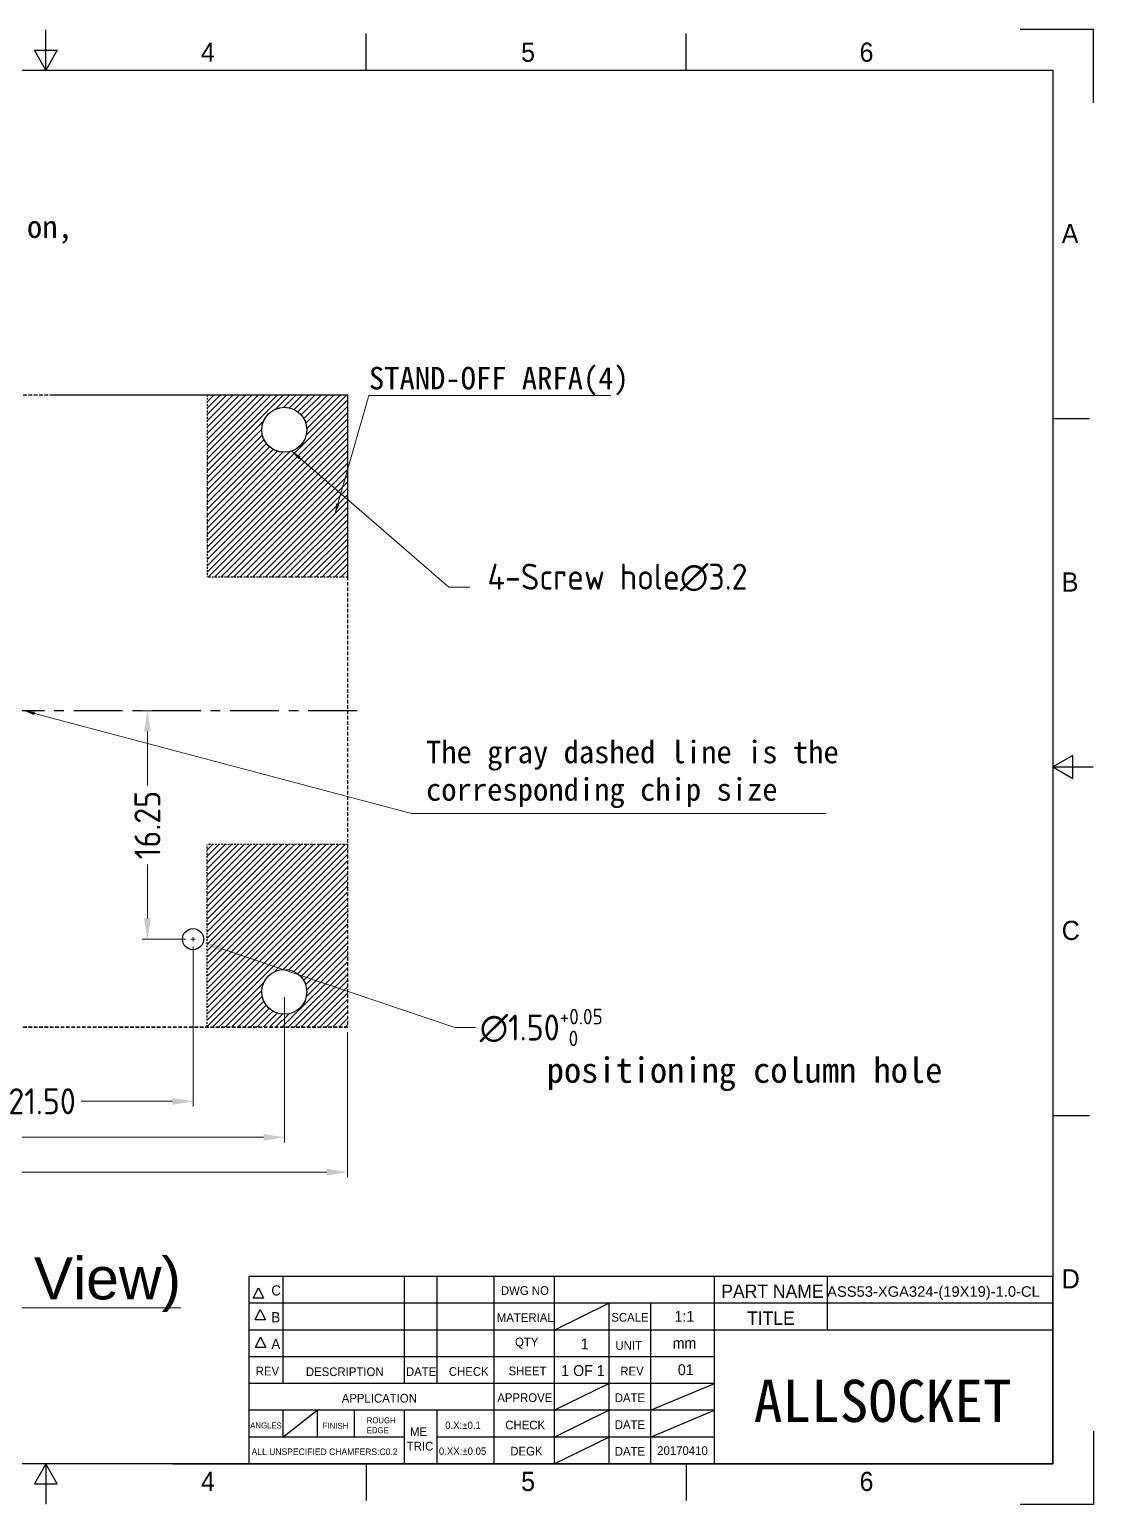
# Model space of a CAD drawing. Header units: millimetres. Extents: x -3106 to -2957, y -609 to -504.
# Drawn here: x -3032.8 to -2957.1, y -609.2 to -504.2 of the extents above; entities that cross this region are included whole.
import ezdxf

# ---------------------------------------------------------------- set-up
doc = ezdxf.new("R2010")
doc.units = ezdxf.units.MM
doc.header["$LTSCALE"] = 0.1
doc.header["$PDSIZE"] = -1
doc.linetypes.add('CENTER', pattern=[10.16, 6.35, -1.27, 1.27, -1.27])
doc.linetypes.add('HIDDEN', pattern=[1.905, 1.27, -0.635])
for name, color, linetype in [('DEFAULT_2', 8, 'HIDDEN'), ('DIM', 3, 'Continuous'), ('TuKuang', 7, 'Continuous'), ('翻蓋定位塊2x2', 30, 'Continuous')]:
    doc.layers.add(name, color=color, linetype=linetype)
doc.styles.add('1', font='romans.shx', dxfattribs={"height": 2.5})
doc.styles.add('1111', font='isocp.shx', dxfattribs={"bigfont": 'gbcbig.shx'})
doc.styles.add('2', font='romans.shx', dxfattribs={"bigfont": 'bigfont.shx'})
doc.styles.add('GB', font='', dxfattribs={"height": 4})
doc.styles.get("Standard").update_dxf_attribs({"font": ''})
doc.styles.get('GB').set_extended_font_data('KaiTi_GB2312')
doc.styles.get('Standard').set_extended_font_data('SimSun')
doc.dimstyles.new('1111', dxfattribs={"dimtxt": 2.5, "dimasz": 0.2, "dimexe": 0.6, "dimexo": 0.6, "dimtad": 0, "dimdec": 3, "dimzin": 1, "dimdsep": 46, "dimtxsty": '1111', "dimcen": 0.2, "dimclrd": 97, "dimclre": 97, "dimclrt": 3, "dimazin": 0, "dimtfac": 1, "dimtdec": 3, "dimtofl": 0, "dimtmove": 0, "dimatfit": 3, "dimfxl": 1, "dimlwd": 5, "dimlwe": 5, "dimarcsym": 0})
doc.dimstyles.new('1111$0', dxfattribs={"dimtxt": 2.5, "dimasz": 2.5, "dimexe": 0.6, "dimexo": 0.6, "dimtad": 0, "dimdec": 3, "dimzin": 1, "dimdsep": 46, "dimtxsty": '1111', "dimcen": 0.2, "dimclrd": 97, "dimclre": 97, "dimclrt": 3, "dimazin": 0, "dimtfac": 1, "dimtdec": 3, "dimtofl": 0, "dimtmove": 0, "dimatfit": 3, "dimfxl": 1, "dimlwd": 5, "dimlwe": 5, "dimarcsym": 0})
pattern_1 = [(45, (-3770.09066, -270.30215), (-0.2245064, 0.2245064), [])]

# ---------------------------------------------------------------- blocks, each defined once
blk = doc.blocks.new('asdf456')
at = {"color": 8}
for p, q in [((1449.22, 152.96), (1448.09, 154.93)), ((1448.09, 154.93), (1450.34, 154.93)), ((1450.34, 154.93), (1449.22, 152.96)), ((1550.36, 85.49), (1548.39, 84.37)), ((1548.39, 84.37), (1550.36, 83.25)), ((1550.36, 83.25), (1550.36, 85.49)), ((1449.22, 15.77), (1448.09, 13.81)), ((1450.34, 13.81), (1449.22, 15.77)), ((1448.09, 13.81), (1450.34, 13.81))]:
    blk.add_line(p, q, dxfattribs=at)
at = {"layer": 'TuKuang', "color": 8}
for p, q in [((1449.22, 152.96), (1449.22, 156.94)), ((1480.75, 152.96), (1480.75, 156.57)), ((1512.28, 152.96), (1512.28, 156.57)), ((1350.05, 152.96), (1548.39, 152.96)), ((1548.39, 152.96), (1548.39, 15.77)), ((1548.39, 118.67), (1552, 118.67)), ((1548.39, 84.37), (1552.36, 84.37)), ((1548.39, 50.07), (1552, 50.07)), ((1548.39, 15.77), (1350.05, 15.77)), ((1449.22, 15.77), (1449.22, 11.8)), ((1480.75, 15.77), (1480.75, 12.16)), ((1512.28, 15.77), (1512.28, 12.16))]:
    blk.add_line(p, q, dxfattribs=at)
for points in [[(1552.39, 149.74), (1552.39, 156.96), (1545.17, 156.96)], [(1552.39, 18.99), (1552.39, 11.77), (1545.17, 11.77)]]:
    blk.add_lwpolyline(points, dxfattribs=at)
at = {"color": 8, "char_height": 1.8844, "attachment_point": 1, "style": '1'}
for s, insert, width in [('{\\f@Gulim|b0|i0|c134|p34;4}', (1464.49, 155.67), 8.3008), ('{\\f@Gulim|b0|i0|c134|p34;5}', (1496.02, 155.67), 8.3008), ('{\\f@Gulim|b0|i0|c134|p34;6}', (1529.35, 155.67), 8.3008), ('{\\f@Gulim|b0|i0|c134|p34;A}', (1549.26, 137.82), 9.0416), ('{\\f@Gulim|b0|i0|c134|p34;B}', (1549.26, 103.52), 9.0416), ('{\\f@Gulim|b0|i0|c134|p34;C}', (1549.26, 69.23), 9.0416), ('{\\f@Gulim|b0|i0|c134|p34;D}', (1549.26, 34.93), 9.0416), ('{\\f@Gulim|b0|i0|c134|p34;4}', (1464.49, 14.99), 8.3008), ('{\\f@Gulim|b0|i0|c134|p34;5}', (1496.02, 14.99), 8.3008), ('{\\f@Gulim|b0|i0|c134|p34;6}', (1529.35, 14.99), 8.3008)]:
    blk.add_mtext(s, dxfattribs=dict(at, insert=insert, width=width))
blk = doc.blocks.new('*D16')
at = {"layer": 'DEFPOINTS', "color": 0, "transparency": 16777216}
for p in [(3099.68, -2207.28), (3164.68, -2207.28), (3164.68, -2217.61)]:
    blk.add_point(p, dxfattribs=at)
at = {"layer": 'DIM', "color": 97, "lineweight": 5, "transparency": 16777216}
for p, q in [((3099.68, -2207.65), (3099.68, -2217.98)), ((3164.68, -2207.65), (3164.68, -2217.98)), ((3101.16, -2217.61), (3129.16, -2217.61)), ((3163.2, -2217.61), (3135.19, -2217.61))]:
    blk.add_line(p, q, dxfattribs=at)
at = {"layer": 'DIM', "color": 97, "transparency": 16777216}
for points in [[(3101.16, -2217.37), (3101.16, -2217.86), (3099.68, -2217.61)], [(3163.2, -2217.37), (3163.2, -2217.86), (3164.68, -2217.61)]]:
    blk.add_solid(points, dxfattribs=at)
at = {"layer": 'DIM', "color": 3, "transparency": 16777216, "insert": (3132.18, -2217.61), "char_height": 1.85, "attachment_point": 5, "style": '1111'}
blk.add_mtext('65.00', dxfattribs=at)
blk = doc.blocks.new('*D3')
at = {"layer": 'DEFPOINTS', "color": 0, "transparency": 16777216}
for p in [(3152.96, -2200.79), (3154.39, -2201.27)]:
    blk.add_point(p, dxfattribs=at)
at = {"layer": 'DIM', "color": 97, "lineweight": 5, "transparency": 16777216}
for p, q in [((3153.53, -2201.03), (3153.82, -2201.03)), ((3153.68, -2201.18), (3153.68, -2200.88)), ((3172.31, -2207.32), (3155.79, -2201.75)), ((3173.79, -2207.32), (3172.31, -2207.32))]:
    blk.add_line(p, q, dxfattribs=at)
at = {"layer": 'DIM', "color": 97, "transparency": 16777216}
blk.add_solid([(3155.87, -2201.51), (3155.71, -2201.98), (3154.39, -2201.27)], dxfattribs=at)
at = {"layer": 'DIM', "color": 3, "transparency": 16777216, "insert": (3178.47, -2207.32), "char_height": 1.85, "attachment_point": 5, "style": '1111'}
blk.add_mtext('\\A1;∅1.50{\\H1.110000;\\S+0.05^  0;}', dxfattribs=at)
blk = doc.blocks.new('*D6')
at = {"layer": 'DEFPOINTS', "color": 0, "transparency": 16777216}
for p in [(3153.68, -2201.18), (3132.18, -2208.44), (3132.18, -2212.57)]:
    blk.add_point(p, dxfattribs=at)
at = {"layer": 'DIM', "color": 97, "lineweight": 5, "transparency": 16777216}
for p, q in [((3153.68, -2201.55), (3153.68, -2212.94)), ((3132.18, -2208.81), (3132.18, -2212.94)), ((3133.66, -2212.57), (3140.13, -2212.57)), ((3152.2, -2212.57), (3145.72, -2212.57))]:
    blk.add_line(p, q, dxfattribs=at)
at = {"layer": 'DIM', "color": 97, "transparency": 16777216}
for points in [[(3133.66, -2212.33), (3133.66, -2212.82), (3132.18, -2212.57)], [(3152.2, -2212.33), (3152.2, -2212.82), (3153.68, -2212.57)]]:
    blk.add_solid(points, dxfattribs=at)
at = {"layer": 'DIM', "color": 3, "transparency": 16777216, "insert": (3142.93, -2212.57), "char_height": 1.85, "attachment_point": 5, "style": '1111'}
blk.add_mtext('21.50', dxfattribs=at)
blk = doc.blocks.new('*D7')
at = {"layer": 'DEFPOINTS', "color": 0, "transparency": 16777216}
for p in [(3150.43, -2184.78), (3153.53, -2184.78), (3153.53, -2201.03)]:
    blk.add_point(p, dxfattribs=at)
at = {"layer": 'DIM', "color": 97, "lineweight": 5, "transparency": 16777216}
for p, q in [((3153.16, -2184.78), (3150.06, -2184.78)), ((3150.43, -2186.26), (3150.43, -2190.09)), ((3150.43, -2199.55), (3150.43, -2195.72)), ((3153.16, -2201.03), (3150.06, -2201.03))]:
    blk.add_line(p, q, dxfattribs=at)
at = {"layer": 'DIM', "color": 97, "transparency": 16777216}
for points in [[(3150.18, -2186.26), (3150.68, -2186.26), (3150.43, -2184.78)], [(3150.18, -2199.55), (3150.68, -2199.55), (3150.43, -2201.03)]]:
    blk.add_solid(points, dxfattribs=at)
at = {"layer": 'DIM', "color": 3, "transparency": 16777216, "insert": (3150.43, -2192.91), "char_height": 1.85, "attachment_point": 5, "rotation": 90, "style": '1111'}
blk.add_mtext('16.25', dxfattribs=at)
blk = doc.blocks.new('*D9')
at = {"layer": 'DEFPOINTS', "color": 0, "transparency": 16777216}
for p in [(3104.18, -2204.78), (3160.18, -2204.78), (3160.18, -2215.13)]:
    blk.add_point(p, dxfattribs=at)
at = {"layer": 'DIM', "color": 97, "lineweight": 5, "transparency": 16777216}
for p, q in [((3104.18, -2205.15), (3104.18, -2215.5)), ((3160.18, -2205.15), (3160.18, -2215.5)), ((3105.66, -2215.13), (3129.21, -2215.13)), ((3158.7, -2215.13), (3135.14, -2215.13))]:
    blk.add_line(p, q, dxfattribs=at)
at = {"layer": 'DIM', "color": 97, "transparency": 16777216}
for points in [[(3105.66, -2214.89), (3105.66, -2215.38), (3104.18, -2215.13)], [(3158.7, -2214.89), (3158.7, -2215.38), (3160.18, -2215.13)]]:
    blk.add_solid(points, dxfattribs=at)
at = {"layer": 'DIM', "color": 3, "transparency": 16777216, "insert": (3132.18, -2215.13), "char_height": 1.85, "attachment_point": 5, "style": '1111'}
blk.add_mtext('56.00', dxfattribs=at)

msp = doc.modelspace()

# ---------------------------------------------------------------- hatches: boundary and pattern name
h = msp.add_hatch()
h.set_pattern_fill('ANSI31', color=0, scale=0.1, style=0)
h.set_pattern_definition(pattern_1)
h.paths.add_polyline_path([(-3065.2023, -530.1786), (-3075.2023, -530.1786), (-3075.2023, -543.176), (-3065.2023, -543.176), (-3065.2023, -537.2946, -0.26794919), (-3065.7023, -536.4286, -0.26794919), (-3065.2023, -535.5626)])
h.paths.add_polyline_path([(-3072.3023, -532.6786, -1), (-3069.1023, -532.6786, -1)], flags=16)
h.paths.add_polyline_path([(-3020.2023, -543.176), (-3010.2023, -543.176), (-3010.2023, -530.1786), (-3020.2023, -530.1786)])
h.paths.add_polyline_path([(-3016.3023, -532.6786, -1), (-3013.1023, -532.6786, -1)], flags=16)
h = msp.add_hatch()
h.set_pattern_fill('ANSI31', color=0, scale=0.1, style=0)
h.set_pattern_definition(pattern_1)
h.paths.add_polyline_path([(-3075.2023, -575.176), (-3065.2023, -575.176), (-3065.2023, -562.1786), (-3075.2023, -562.1786)])
h.paths.add_polyline_path([(-3072.3023, -572.676, -1), (-3069.1023, -572.676, -1)], flags=16)
h.paths.add_polyline_path([(-3020.2023, -575.176), (-3010.2023, -575.176), (-3010.2023, -562.1786), (-3020.2023, -562.1786)])
h.paths.add_polyline_path([(-3016.3023, -572.676, -1), (-3013.1023, -572.676, -1)], flags=16)

# ---------------------------------------------------------------- linework, layer by layer
at = {"linetype": 'HIDDEN', "ltscale": 2}
for p, q in [((-3075.2023, -530.1786), (-3010.2023, -530.1786)), ((-3010.2023, -530.1786), (-3010.2023, -575.1786)), ((-3075.2023, -575.176), (-3010.2023, -575.176)), ((-3075.2023, -575.1786), (-3010.2023, -575.1786))]:
    msp.add_line(p, q, dxfattribs=at)
at = {"color": 0}
for p, q in [((-3031.3023, -530.1786), (-3010.2023, -530.1786)), ((-3010.2023, -530.1786), (-3010.2023, -543.1786))]:
    msp.add_line(p, q, dxfattribs=at)
at = {"color": 8}
for p, q in [((-3014.7995, -592.9334), (-3014.7995, -600.5533)), ((-3006.178, -592.9334), (-3006.178, -600.5533)), ((-3003.8412, -592.9334), (-3003.8412, -600.5533)), ((-2999.7803, -592.9334), (-2999.7803, -606.2682)), ((-2995.4854, -592.9334), (-2995.4854, -606.2682)), ((-2984.0801, -606.2682), (-2984.0801, -592.9334)), ((-2976.0518, -592.9334), (-2976.0518, -596.7433)), ((-2959.9781, -594.8384), (-3017.2265, -594.8384)), ((-2995.4854, -596.7433), (-2991.6003, -594.8384)), ((-2991.6003, -594.8384), (-2991.6003, -606.2682)), ((-2988.6221, -594.8384), (-2988.6221, -606.2682)), ((-2999.7803, -596.7433), (-3017.2265, -596.7433)), ((-2959.9781, -596.7433), (-2999.7803, -596.7433)), ((-2984.0801, -598.6483), (-3017.2265, -598.6483)), ((-2984.0801, -600.5533), (-3017.2265, -600.5533)), ((-2995.4854, -602.4582), (-2991.6003, -600.5533)), ((-2988.6221, -602.4582), (-2984.0801, -600.5533)), ((-2984.0801, -602.4582), (-3017.2265, -602.4582)), ((-3014.7995, -602.4582), (-3014.7995, -604.3632)), ((-3014.7995, -604.3632), (-3012.3582, -602.4582)), ((-3012.3582, -602.4582), (-3012.3582, -604.3632)), ((-3009.7341, -602.4582), (-3009.7341, -604.3632)), ((-3006.178, -602.4582), (-3006.178, -606.2682)), ((-3003.8412, -602.4582), (-3003.8412, -606.2682)), ((-2995.4854, -604.3632), (-2991.6003, -602.4582)), ((-2988.6221, -604.3632), (-2984.0801, -602.4582)), ((-3006.178, -604.3632), (-3017.2265, -604.3632)), ((-2984.0801, -604.3632), (-3003.8412, -604.3632)), ((-2995.4854, -606.2682), (-2991.6003, -604.3632))]:
    msp.add_line(p, q, dxfattribs=at)
at = {"color": 8, "lineweight": 25, "ltscale": 10}
for p, q in [((-3016.9164, -594.4793), (-3016.5503, -593.747)), ((-3016.5503, -593.747), (-3016.1842, -594.4793)), ((-3016.7857, -596.0108), (-3016.4196, -595.2785)), ((-3016.4196, -595.2785), (-3016.0535, -596.0108)), ((-3016.7545, -597.9862), (-3016.3884, -597.2539)), ((-3016.3884, -597.2539), (-3016.0223, -597.9862))]:
    msp.add_line(p, q, dxfattribs=at)
at = {"color": 8}
msp.add_lwpolyline([(-2959.9781, -606.2682), (-2959.9781, -592.9334), (-3017.2265, -592.9334), (-3017.2265, -606.2682)], close=True, dxfattribs=at)
at = {"color": 8, "lineweight": 25, "ltscale": 10}
for points in [[(-3016.1842, -594.4793), (-3016.9164, -594.4793)], [(-3016.0535, -596.0108), (-3016.7857, -596.0108)], [(-3016.0223, -597.9862), (-3016.7545, -597.9862)]]:
    msp.add_lwpolyline(points, dxfattribs=at)
at = {"color": 0}
for centre in [(-3014.7023, -532.6786), (-3014.7023, -572.676)]:
    msp.add_circle(centre, 1.6, dxfattribs=at)
at = {"color": 7, "linetype": 'Continuous'}
msp.add_circle((-3021.2023, -568.9286), 0.75, dxfattribs=at)
at = {"layer": 'DEFAULT_2', "color": 8, "linetype": 'HIDDEN'}
for p, q in [((-3020.2023, -530.176), (-3020.2023, -543.176)), ((-3010.2023, -543.176), (-3020.2023, -543.176)), ((-3010.2023, -562.1786), (-3020.2023, -562.1786)), ((-3020.2023, -575.1786), (-3020.2023, -562.1786))]:
    msp.add_line(p, q, dxfattribs=at)
at = {"layer": 'DIM', "color": 97, "lineweight": 5}
msp.add_line((-3001.4986, -543.8695), (-3002.9786, -543.8695), dxfattribs=at)
at = {"layer": 'TuKuang', "color": 8}
msp.add_lwpolyline([(-3022.6663, -606.2682), (-2960.9822, -606.2682)], dxfattribs=at)
at = {"layer": '翻蓋定位塊2x2', "color": 1, "linetype": 'CENTER', "ltscale": 5.48}
msp.add_line((-3009.5146, -552.6773), (-3075.2023, -552.6773), dxfattribs=at)

# ---------------------------------------------------------------- block references
at = {"xscale": 0.7229849510758868, "yscale": 0.7229849510758868, "zscale": 0.7229849510758868}
msp.add_blockref('asdf456', (-4079.4406, -617.6723), dxfattribs=at)

# ---------------------------------------------------------------- texts
at = {"color": 3}
msp.add_text('positioning column hole', height=1.8, dxfattribs=at).set_placement((-2996.0152, -579.148))
at = {"color": 3, "char_height": 1.6, "attachment_point": 1}
for s, insert in [('Pad and Pin end of the contact position, \\Pthe corresponding ball position', (-3073.2986, -517.4211)), ('STAND-OFF ARFA(4)', (-3008.6748, -528.2017)), ('The gray dashed line is the \\Pcorresponding chip size', (-3004.6134, -554.8067))]:
    msp.add_mtext(s, dxfattribs=dict(at, insert=insert))
at = {"lineweight": 9, "insert": (-3072.7991, -591.5664), "char_height": 2.9988, "attachment_point": 1}
msp.add_mtext('{\\fArial|b0|i0|c0|p34;\\LPCB PATTERN (Top View)}', dxfattribs=at)
at = {"color": 8, "lineweight": 25, "ltscale": 10, "char_height": 0.725201, "width": 0.935328, "attachment_point": 1, "style": '2'}
for s, insert in [('{\\f@Gulim|b0|i0|c134|p34;C}', (-3015.6265, -593.5619)), ('{\\f@Gulim|b0|i0|c134|p34;B}', (-3015.6265, -595.4668)), ('{\\f@Gulim|b0|i0|c134|p34;A}', (-3015.6265, -597.3718))]:
    msp.add_mtext(s, dxfattribs=dict(at, insert=insert))
at = {"color": 0, "insert": (-2976.0518, -593.6286), "char_height": 0.75, "width": 16.763889, "attachment_point": 1}
msp.add_mtext('{\\fArial|b0|i0|c0|p32;\\C8;ASS53-XGA324-(19X19)-1.0-CL}', dxfattribs=at)
at = {"color": 0, "ltscale": 0.5, "insert": (-2981.277, -600.2866), "char_height": 3, "attachment_point": 1}
msp.add_mtext_dynamic_manual_height_columns('ALLSOCKET', width=22.521992, gutter_width=15, heights=[0], dxfattribs=at)
at = {"layer": 'DIM', "color": 3, "insert": (-2990.978, -543.1909), "char_height": 1.85, "attachment_point": 5, "style": '1111'}
msp.add_mtext('\\A1;4-Screw hole∅3.2', dxfattribs=at)
at = {"layer": 'DIM', "color": 8, "linetype": 'ByBlock', "lineweight": 25, "attachment_point": 7, "style": 'GB'}
for s, insert, char_height, width in [('{\\f@Gulim|b0|i0|c134|p34;DWG NO}', (-2999.2806, -594.2507), 0.618886, 5.171421), ('{\\f@Gulim|b0|i0|c134|p34;PART NAME}', (-2983.5928, -594.4598), 0.955071, 7.680223), ('{\\f@Gulim|b0|i0|c134|p34;MATERIAL}', (-2999.5705, -596.169), 0.618886, 2.168988), ('{\\f@Gulim|b0|i0|c134|p34;SCALE}', (-2991.4203, -596.1556), 0.618886, 2.168988), ('{\\f@Gulim|b0|i0|c134|p34;1:1}', (-2986.9211, -596.1556), 0.773608, 1.864518), ('{\\f@Gulim|b0|i0|c134|p34;TITLE}', (-2981.7584, -596.3769), 0.955071, 4.25461), ('{\\f@Gulim|b0|i0|c134|p34;  QTY}', (-2998.7272, -598.0705), 0.618886, 2.168988), ('{\\f@Gulim|b0|i0|c134|p34;1}', (-2993.6012, -598.123), 0.773608, 1.35035), ('{\\f@Gulim|b0|i0|c134|p34;UNIT}', (-2991.1285, -598.1608), 0.618886, 2.168988), ('{\\f@Gulim|b0|i0|c134|p34;mm}', (-2987.0518, -598.0606), 0.773608, 1.864518), ('{\\f@Gulim|b0|i0|c134|p34;REV}', (-3016.7372, -599.9789), 0.618886, 2.168988), ('{\\f@Gulim|b0|i0|c134|p34;CHECK}', (-3002.9855, -600.0111), 0.618886, 2.168988), ('{\\f@Gulim|b0|i0|c134|p34;SHEET}', (-2998.7349, -599.9754), 0.618886, 2.168988), ('{\\f@Gulim|b0|i0|c134|p34;1 OF 1}', (-2994.9836, -600.0279), 0.773608, 3.629521), ('{\\f@Gulim|b0|i0|c134|p34;REV}', (-2990.7782, -599.9789), 0.618886, 2.168988), ('{\\f@Gulim|b0|i0|c134|p34;01}', (-2986.6831, -599.9655), 0.773608, 1.864518), ('{\\f@Gulim|b0|i0|c134|p34;DESCRIPTION}', (-3013.1666, -600.0296), 0.618886, 2.168988), ('{\\f@Gulim|b0|i0|c134|p34;DATE}', (-3006.0411, -600.0111), 0.618886, 2.168988), ('{\\f@Gulim|b0|i0|c134|p34;APPLICATION}', (-3010.6139, -601.9138), 0.618886, 2.168988), ('{\\f@Gulim|b0|i0|c134|p34;APPROVE}', (-2999.5362, -601.8754), 0.618886, 2.168988), ('{\\f@Gulim|b0|i0|c134|p34;DATE}', (-2991.1739, -601.8754), 0.618886, 2.168988), ('{\\f@Gulim|b0|i0|c134|p34;ROUGH \\PEDGE}', (-3008.8333, -604.0952), 0.423318, 1.711243), ('{\\f@Gulim|b0|i0|c134|p34;0.X:%%P0.1}', (-3003.2459, -603.7865), 0.522185, 3.514931), ('{\\f@Gulim|b0|i0|c134|p34;CHECK}', (-2998.9663, -603.8211), 0.618886, 2.168988), ('{\\f@Gulim|b0|i0|c134|p34;DATE}', (-2991.1739, -603.7803), 0.618886, 2.168988), ('{\\f@Gulim|b0|i0|c134|p34; ME\\PTRIC}', (-3005.9801, -605.3269), 0.618886, 2.168988), ('{\\f@Gulim|b0|i0|c134|p34;0.XX:%%P0.05}', (-3003.696, -605.6313), 0.522185, 3.918007), ('{\\f@Gulim|b0|i0|c134|p34;DEGK}', (-2998.6114, -605.6808), 0.618886, 2.168988), ('{\\f@Gulim|b0|i0|c134|p34;DATE}', (-2991.1739, -605.6853), 0.618886, 2.168988), ('{\\f@Gulim|b0|i0|c134|p34;20170410}', (-2988.1538, -605.6432), 0.618886, 1.795726)]:
    msp.add_mtext(s, dxfattribs=dict(at, insert=insert, char_height=char_height, width=width))
at = {"layer": 'DIM', "color": 8, "linetype": 'ByBlock', "lineweight": 9, "attachment_point": 7, "style": 'GB'}
for s, insert, char_height, width in [('{\\f@Gulim|b0|i0|c134|p34;ANGLES}', (-3017.1278, -603.7535), 0.423318, 2.294589), ('{\\f@Gulim|b0|i0|c134|p34;FINISH}', (-3011.9638, -603.7774), 0.423318, 1.979872), ('{\\f@Gulim|b0|i0|c134|p34;\\C8;ALL UNSPECIFIED CHAMFERS:C0.2}', (-3017.0315, -605.6461), 0.46565, 11.045204)]:
    msp.add_mtext(s, dxfattribs=dict(at, insert=insert, char_height=char_height, width=width))

# ---------------------------------------------------------------- dimensions: what is measured, and where the dimension line sits
at = {"layer": 'DIM', "color": 0}
dim = msp.add_linear_dim(base=(-3024.4481, -552.6773), p1=(-3021.3503, -568.9286), p2=(-3021.3503, -552.6773), angle=90, dimstyle='1111$0', override={"dimscale": 0.74, "dimasz": 2, "dimexe": 0.49975, "dimexo": 0.49975, "dimgap": 0.49975, "dimdec": 2, "dimtdec": 2}, dxfattribs=at)
dim.commit()
dim.dimension.update_dxf_attribs({"geometry": '*D7', "text_midpoint": (-3024.4481, -560.803), "insert": (-6174.8778, 1632.1034)})
at = {"layer": 'DIM'}
dim = msp.add_diameter_dim_2p(p1=(-3021.9129, -568.6887), p2=(-3020.4917, -569.1685), dimstyle='1111', override={"dimscale": 0.74, "dimasz": 2, "dimexe": 0.49975, "dimexo": 0.49975, "dimgap": 0.49975, "dimtoh": 1, "dimdec": 2, "dimtol": 1, "dimtp": 0.05, "dimtfac": 0.6, "dimtolj": 1}, dxfattribs=at)
dim.commit()
dim.dimension.update_dxf_attribs({"geometry": '*D3', "text_midpoint": (-2996.4098, -575.2202), "dimtype": 131, "insert": (-6174.8778, 1632.1034)})
at = {"layer": 'DIM', "color": 0}
for base, p1, p2, picture, middle in [((-3042.7023, -580.4714), (-3021.2023, -569.0766), (-3042.7023, -576.3368), '*D6', (-3031.9523, -580.4714)), ((-3014.7023, -583.0298), (-3070.7023, -572.676), (-3014.7023, -572.676), '*D9', (-3042.7023, -583.0298))]:
    dim = msp.add_linear_dim(base=base, p1=p1, p2=p2, dimstyle='1111$0', override={"dimscale": 0.74, "dimasz": 2, "dimexe": 0.49975, "dimexo": 0.49975, "dimgap": 0.49975, "dimdec": 2, "dimtdec": 2}, dxfattribs=at)
    dim.commit()
    dim.dimension.update_dxf_attribs({"geometry": picture, "text_midpoint": middle, "insert": (-6174.8778, 1632.1034)})
dim = msp.add_linear_dim(base=(-3010.2023, -585.5098), p1=(-3075.2023, -575.1786), p2=(-3010.2023, -575.1786), dimstyle='1111$0', override={"dimscale": 0.74, "dimasz": 2, "dimexe": 0.49975, "dimexo": 0.49975, "dimgap": 0.49975, "dimdec": 2, "dimtdec": 2}, dxfattribs=at)
dim.commit()
dim.dimension.update_dxf_attribs({"geometry": '*D16', "text_midpoint": (-3042.7023, -585.5098), "dimtype": 128, "insert": (-6174.8778, 1632.1034)})

# ---------------------------------------------------------------- leaders
msp.add_leader([(-3011.0958, -538.6776), (-3008.6748, -530.2284), (-2991.4629, -530.2284)], dimstyle='1111', override={"dimscale": 0.74, "dimtxt": 1.6, "dimasz": 1, "dimgap": 0.625, "dimtad": 0, "dimtoh": 1, "dimdec": 2, "dimtdec": 2})
at = {"color": 0}
for points, override in [([(-3014.1782, -534.1904), (-3002.9786, -543.8695)], {"dimscale": 0.74, "dimtxt": 1.6, "dimasz": 1, "dimgap": 0.625, "dimtad": 0}), ([(-3033.2023, -552.6773), (-3005.6549, -559.9777), (-2976.1166, -559.9777)], {"dimscale": 0.74, "dimtxt": 1.6, "dimasz": 1})]:
    msp.add_leader(points, dimstyle='1111', override=override, dxfattribs=at)

doc.saveas('drawing.dxf')
